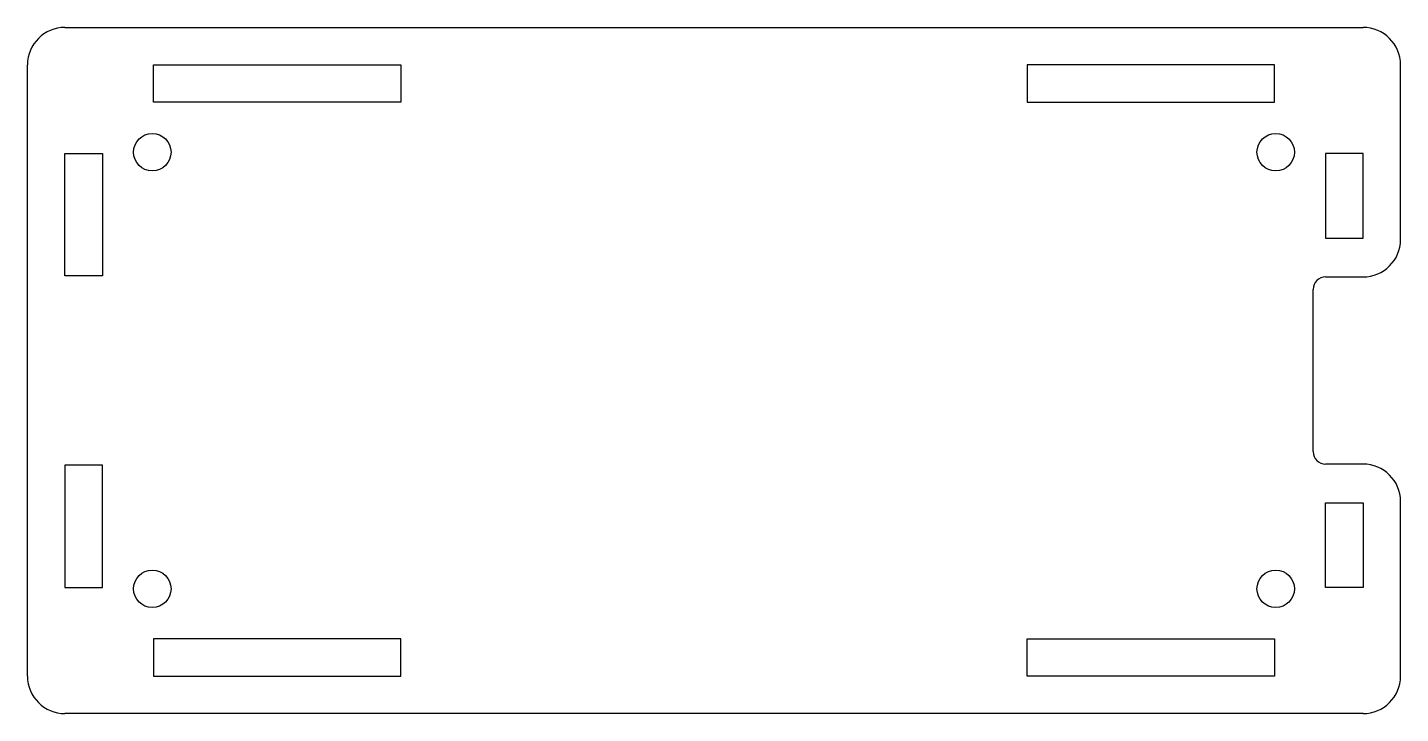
# Model space of a CAD drawing. Extents: x -55 to 55, y -28 to 28.
import ezdxf

# ---------------------------------------------------------------- set-up
doc = ezdxf.new("R2010")
doc.units = 0
doc.layers.get('0').update_dxf_attribs({"linetype": 'continuous'})

# ---------------------------------------------------------------- blocks, each defined once
blk = doc.blocks.new('FILLET002')
at = {"color": 0}
for p, q in [((-52, 27.5), (52, 27.5)), ((-55, -24.5), (-55, 24.5)), ((-44.9, 21.5), (-44.9, 24.5)), ((-44.9, 24.5), (-25.1, 24.5)), ((-25.1, 24.5), (-25.1, 21.5)), ((44.9, 24.5), (25.1, 24.5)), ((25.1, 24.5), (25.1, 21.5)), ((44.9, 21.5), (44.9, 24.5)), ((55, 10.5), (55, 24.5)), ((-25.1, 21.5), (-44.9, 21.5)), ((25.1, 21.5), (44.9, 21.5)), ((-52, 7.6), (-52, 17.4)), ((-52, 17.4), (-49, 17.4)), ((-49, 17.4), (-49, 7.6)), ((52, 17.4), (49, 17.4)), ((49, 17.4), (49, 10.6)), ((52, 10.6), (52, 17.4)), ((49, 10.6), (52, 10.6)), ((-49, 7.6), (-52, 7.6)), ((49, 7.5), (52, 7.5)), ((48, -6.5), (48, 6.5)), ((-49, -7.6), (-52, -7.6)), ((-52, -7.6), (-52, -17.4)), ((-49, -17.4), (-49, -7.6)), ((52, -7.5), (49, -7.5)), ((49, -10.6), (52, -10.6)), ((49, -17.4), (49, -10.6)), ((52, -10.6), (52, -17.4)), ((55, -24.5), (55, -10.5)), ((-52, -17.4), (-49, -17.4)), ((52, -17.4), (49, -17.4)), ((-25.1, -21.5), (-44.9, -21.5)), ((-44.9, -21.5), (-44.9, -24.5)), ((-25.1, -24.5), (-25.1, -21.5)), ((25.1, -21.5), (44.9, -21.5)), ((25.1, -24.5), (25.1, -21.5)), ((44.9, -21.5), (44.9, -24.5)), ((-44.9, -24.5), (-25.1, -24.5)), ((44.9, -24.5), (25.1, -24.5)), ((52, -27.5), (-52, -27.5))]:
    blk.add_line(p, q, dxfattribs=at)
for centre in [(-45, 17.5), (45, 17.5), (-45, -17.5), (45, -17.5)]:
    blk.add_circle(centre, 1.5, dxfattribs=at)
for centre, radius, start, end in [((-52, 24.5), 3, 90, -180), ((52, 24.5), 3, 0, 90), ((52, 10.5), 3, -90, 0), ((49, 6.5), 1, 90, -180), ((49, -6.5), 1, -180, -90), ((52, -10.5), 3, 0, 90), ((-52, -24.5), 3, -180, -90), ((52, -24.5), 3, -90, 0)]:
    blk.add_arc(centre, radius, start, end, dxfattribs=at)

msp = doc.modelspace()

# ---------------------------------------------------------------- block references
at = {"color": 0}
msp.add_blockref('FILLET002', (0, 0), dxfattribs=at)

doc.saveas('drawing.dxf')
